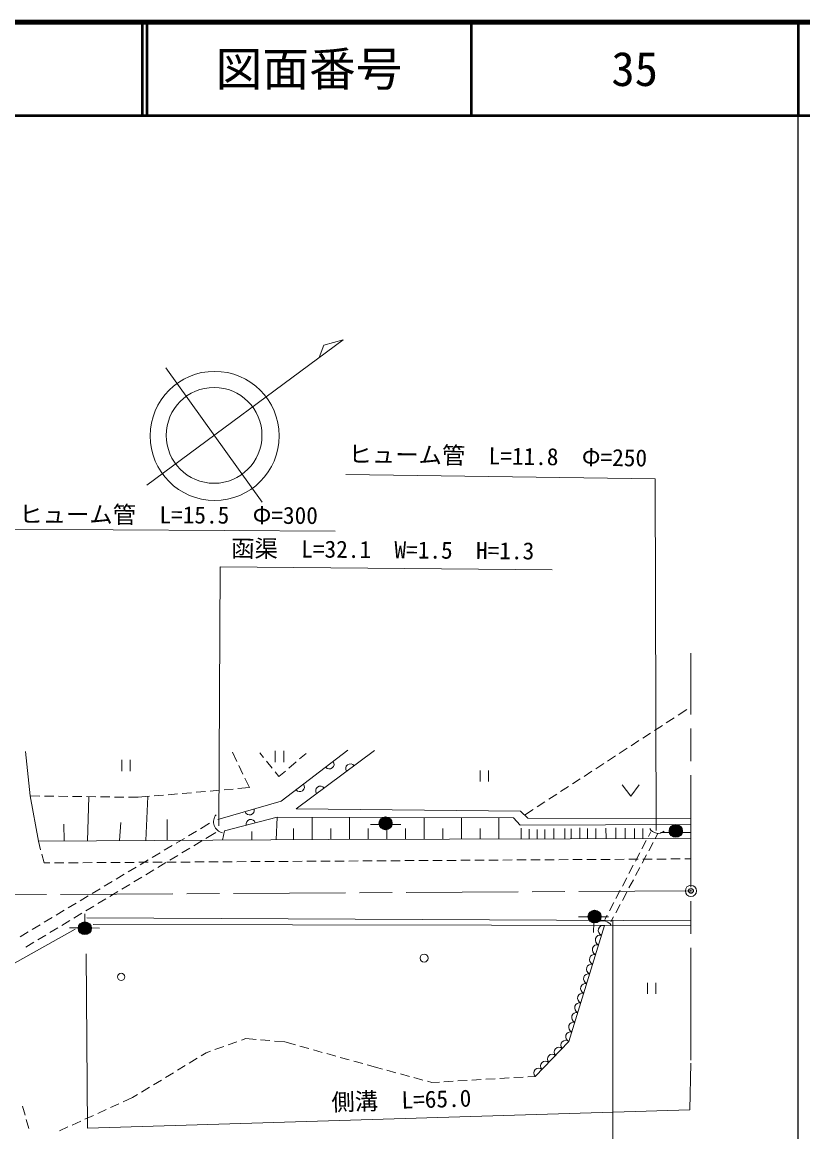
# Model space of a CAD drawing. Units: millimetres, scale not verified. Extents: x 40000 to 680000, y 20000 to 380000.
# Drawn here: x 495902 to 579500, y 261234 to 380000 of the extents above; entities that cross this region are included whole.
import ezdxf
from ezdxf.enums import TextEntityAlignment as Align

# ---------------------------------------------------------------- set-up
doc = ezdxf.new("R2010")
doc.units = ezdxf.units.MM
doc.header["$LTSCALE"] = 1000
doc.header["$PDMODE"] = 32
doc.header["$PDSIZE"] = 500
doc.linetypes.add('CHAIN', pattern=[18.5, 12, -1.5, 3.5, -1.5])
for name, color, linetype, lineweight in [('M-BGD', 7, 'Continuous', 13), ('M-BMK', 2, 'CHAIN', 13), ('M-BMK-SRVR', 3, 'Continuous', 13), ('M-STR-HTXT', 7, 'Continuous', 13), ('M-STR-STRC', 7, 'Continuous', 13), ('M-TTL', 2, 'Continuous', 140), ('M-TTL-BAND', 7, 'Continuous', 25), ('M-TTL-LINE', 7, 'Continuous', 50)]:
    doc.layers.add(name, color=color, linetype=linetype, lineweight=lineweight)
doc.layers.add('M-OTRS', color=6, linetype='Continuous')
doc.layers.add('M-TTL-TXT', color=7, linetype='Continuous')
doc.styles.add('ＭＳ ゴシック', font='')
doc.styles.get('ＭＳ ゴシック').set_extended_font_data('MS Gothic')

msp = doc.modelspace()

# ---------------------------------------------------------------- hatches: boundary and pattern name
at = {"layer": 'M-BGD'}
for points in [[(535502, 294186, 0.97359), (534146, 294353, 0.01338), (534142, 294316, 0.41421), (534757, 293571, 0.41421)], [(566581, 293380, 0.97359), (565226, 293546, 0.01338), (565221, 293510, 0.41421), (565836, 292765, 0.41421)], [(557879, 284206, 0.97359), (556524, 284372, 0.01338), (556519, 284336, 0.41421), (557134, 283591, 0.41421)], [(503291, 282956, 0.97359), (501936, 283123, 0.01338), (501932, 283087, 0.41421), (502546, 282342, 0.41421)]]:
    msp.add_hatch(color=256, dxfattribs=at).paths.add_polyline_path(points)

# ---------------------------------------------------------------- linework, layer by layer
for p, q in [((566134, 305828), (567070, 306438)), ((564877, 305009), (565715, 305555)), ((563620, 304191), (564458, 304737)), ((561106, 302554), (561944, 303099)), ((562363, 303372), (563201, 303918)), ((496265, 301935), (496770, 297182)), ((518898, 300877), (518422, 301875)), ((521344, 301804), (521740, 301309)), ((523006, 301995), (523006, 300795)), ((523906, 300795), (523906, 301995)), ((533640, 302039), (525236, 295810)), ((525608, 301141), (526305, 301734)), ((559849, 301735), (560687, 302281)), ((506566, 301036), (506566, 299836)), ((507466, 299836), (507466, 301036)), ((522053, 300918), (522678, 300138)), ((524466, 300169), (525227, 300817)), ((557335, 300098), (558173, 300644)), ((558592, 300916), (559430, 301462)), ((519543, 299523), (519113, 300426)), ((522991, 299748), (523388, 299253)), ((523388, 299253), (524085, 299845)), ((544935, 299920), (544935, 298720)), ((545835, 298720), (545835, 299920)), ((556078, 299279), (556916, 299825)), ((520234, 298073), (519758, 299072)), ((553564, 297642), (554402, 298188)), ((554821, 298461), (555659, 299006)), ((496770, 297182), (497798, 297169)), ((498298, 297163), (499297, 297150)), ((499797, 297143), (500797, 297131)), ((501297, 297124), (502297, 297111)), ((502797, 297105), (503797, 297092)), ((502890, 292378), (503037, 297102)), ((504297, 297086), (505297, 297073)), ((505797, 297066), (506797, 297054)), ((507297, 297047), (508324, 297034)), ((508324, 297034), (509547, 297141)), ((509157, 292411), (509348, 297123)), ((510045, 297184), (511041, 297271)), ((511540, 297315), (512536, 297402)), ((513034, 297445), (514030, 297532)), ((514528, 297575), (515524, 297662)), ((516022, 297706), (517019, 297793)), ((517517, 297836), (518513, 297923)), ((519011, 297967), (520234, 298073)), ((552307, 296823), (553145, 297369)), ((549695, 295122), (550631, 295732)), ((551050, 296005), (551888, 296551)), ((511414, 292424), (511443, 294652)), ((523196, 294893), (517570, 293443)), ((523091, 292481), (523196, 294893)), ((526965, 292496), (526955, 294883)), ((530965, 292512), (530955, 294872)), ((534964, 292528), (534955, 294861)), ((538964, 292544), (538955, 294850)), ((542964, 292560), (542955, 294839)), ((546964, 292576), (546955, 294827)), ((500393, 292364), (500365, 294177)), ((506335, 292396), (506453, 294355)), ((513697, 292902), (514555, 293415)), ((514984, 293672), (515954, 294253)), ((517358, 292456), (517570, 293443)), ((520478, 292472), (520478, 293368)), ((524965, 292488), (524960, 293681)), ((528965, 292504), (528960, 293684)), ((532965, 292520), (532960, 293686)), ((533209, 294132), (534219, 294126)), ((535426, 294126), (536436, 294120)), ((536964, 292536), (536960, 293689)), ((540964, 292552), (540960, 293691)), ((544964, 292568), (544960, 293694)), ((549339, 292585), (549335, 293735)), ((550212, 292588), (550209, 293622)), ((551055, 292591), (551051, 293580)), ((551887, 292593), (551884, 293601)), ((552853, 292596), (552850, 293693)), ((554004, 292600), (554000, 293709)), ((554702, 292603), (554699, 293675)), ((555611, 292606), (555607, 293780)), ((556432, 292608), (556428, 293710)), ((557340, 292611), (557337, 293710)), ((558424, 292615), (558420, 293745)), ((559490, 292618), (559486, 293762)), ((560468, 292622), (560464, 293727)), ((561464, 292625), (561460, 293710)), ((562355, 292628), (562351, 293710)), ((497878, 291423), (497639, 292349)), ((512410, 292131), (513268, 292645)), ((515140, 292371), (514284, 291854)), ((516625, 293268), (515568, 292630)), ((562269, 291528), (562733, 292414)), ((562965, 292857), (563220, 293345)), ((563466, 292188), (562996, 291305)), ((563991, 293175), (563701, 292629)), ((564273, 293281), (565282, 293275)), ((566490, 293275), (567500, 293269)), ((509836, 290590), (510694, 291104)), ((511123, 291361), (511981, 291874)), ((513856, 291596), (513000, 291079)), ((561574, 290199), (562038, 291085)), ((498241, 290013), (498002, 290939)), ((498880, 290017), (498241, 290013)), ((500380, 290027), (499380, 290020)), ((501880, 290036), (500880, 290030)), ((503380, 290045), (502380, 290039)), ((504880, 290055), (503880, 290049)), ((506380, 290064), (505380, 290058)), ((507880, 290074), (506880, 290067)), ((509380, 290083), (508380, 290077)), ((508549, 289820), (509407, 290333)), ((510880, 290092), (509880, 290086)), ((511288, 290046), (510432, 289529)), ((512380, 290102), (511380, 290095)), ((512572, 290821), (511716, 290304)), ((513880, 290111), (512880, 290105)), ((515380, 290120), (514380, 290114)), ((516880, 290130), (515880, 290124)), ((518380, 290139), (517380, 290133)), ((519880, 290149), (518880, 290142)), ((521380, 290158), (520380, 290152)), ((522880, 290167), (521880, 290161)), ((524380, 290177), (523380, 290171)), ((525880, 290186), (524880, 290180)), ((527380, 290196), (526380, 290189)), ((528880, 290205), (527880, 290199)), ((530380, 290214), (529380, 290208)), ((531880, 290224), (530880, 290218)), ((533380, 290233), (532380, 290227)), ((534880, 290243), (533880, 290236)), ((536380, 290252), (535380, 290246)), ((537880, 290261), (536880, 290255)), ((539380, 290271), (538380, 290264)), ((540880, 290280), (539880, 290274)), ((542379, 290290), (541380, 290283)), ((543879, 290299), (542879, 290293)), ((545379, 290308), (544379, 290302)), ((546879, 290318), (545879, 290311)), ((548379, 290327), (547379, 290321)), ((549879, 290336), (548879, 290330)), ((551379, 290346), (550379, 290340)), ((552879, 290355), (551879, 290349)), ((554379, 290365), (553379, 290358)), ((555879, 290374), (554879, 290368)), ((557379, 290383), (556379, 290377)), ((558879, 290393), (557879, 290387)), ((560379, 290402), (559379, 290396)), ((561879, 290412), (560879, 290405)), ((562761, 290864), (562291, 289981)), ((563379, 290421), (562379, 290415)), ((564879, 290430), (563879, 290424)), ((566379, 290440), (565379, 290434)), ((567519, 290447), (566879, 290443)), ((505975, 288279), (506833, 288792)), ((507262, 289049), (508120, 289563)), ((510004, 289270), (509148, 288753)), ((560879, 288870), (561342, 289756)), ((562056, 289540), (561586, 288657)), ((504688, 287508), (505546, 288022)), ((507435, 287720), (506579, 287203)), ((508720, 288495), (507863, 287978)), ((560184, 287540), (560647, 288426)), ((561351, 288216), (560881, 287333)), ((502114, 285967), (502972, 286481)), ((503401, 286738), (504259, 287251)), ((506151, 286945), (505295, 286428)), ((559488, 286211), (559952, 287097)), ((560646, 286892), (560176, 286009)), ((500827, 285196), (501685, 285710)), ((503583, 285394), (502727, 284877)), ((504867, 286169), (504011, 285653)), ((558793, 284882), (559257, 285768)), ((559941, 285568), (559471, 284685)), ((498253, 283655), (499111, 284169)), ((499540, 284426), (500398, 284940)), ((502299, 284619), (501443, 284102)), ((502628, 283669), (502617, 284563)), ((567518, 283830), (502815, 284121)), ((555480, 284247), (556489, 284241)), ((557697, 284241), (558706, 284235)), ((558306, 283951), (558561, 284439)), ((559236, 284244), (558946, 283698)), ((496966, 282885), (497824, 283399)), ((499731, 283069), (498874, 282552)), ((501015, 283844), (500159, 283327)), ((500959, 283056), (501968, 283050)), ((503176, 283050), (504186, 283044)), ((503488, 283439), (567518, 283306)), ((557119, 283654), (557089, 282574)), ((495679, 282114), (496537, 282628)), ((497162, 281518), (496306, 281001)), ((498446, 282293), (497590, 281776)), ((562874, 277196), (562874, 275996)), ((563774, 275996), (563774, 277196)), ((517958, 270537), (518900, 270874)), ((519371, 271042), (519844, 271211)), ((519844, 271211), (520943, 271118)), ((521441, 271076), (522437, 270992)), ((522935, 270950), (524034, 270857)), ((524034, 270857), (525155, 270544)), ((515080, 269378), (515602, 269696)), ((515602, 269696), (516075, 269865)), ((516546, 270033), (517488, 270369)), ((525637, 270410), (526600, 270141)), ((527082, 270007), (528045, 269738)), ((528526, 269603), (529489, 269334)), ((513799, 268598), (514653, 269118)), ((529971, 269200), (530934, 268931)), ((531416, 268796), (532379, 268528)), ((511237, 267037), (512091, 267558)), ((512518, 267818), (513372, 268338)), ((532861, 268393), (533981, 268080)), ((533981, 268080), (534471, 267948)), ((534954, 267818), (535919, 267558)), ((536402, 267428), (537367, 267167)), ((509956, 266257), (510810, 266777)), ((537850, 267037), (538816, 266777)), ((539298, 266647), (539788, 266515)), ((539788, 266515), (540575, 266562)), ((541074, 266591), (542072, 266651)), ((542572, 266680), (543570, 266739)), ((544069, 266769), (545067, 266828)), ((545566, 266858), (546565, 266917)), ((547064, 266947), (548062, 267006)), ((548561, 267036), (549559, 267095)), ((550058, 267125), (550846, 267171)), ((506722, 264443), (507726, 264899)), ((507726, 264899), (508248, 265217)), ((508675, 265477), (509529, 265997)), ((495926, 263985), (496206, 263025)), ((505357, 263822), (506267, 264236)), ((496346, 262545), (496625, 261585)), ((502626, 262579), (503536, 262993)), ((503992, 263200), (504902, 263614)), ((499896, 261337), (500806, 261751)), ((501261, 261958), (502171, 262372))]:
    msp.add_line(p, q, dxfattribs=at)
for points in [[(516867, 294666), (523646, 296623), (530792, 302091)], [(496770, 297182), (497639, 292349), (528737, 292517), (567519, 292645)], [(525236, 295810), (549249, 295539), (550052, 294788), (567519, 294736)], [(567519, 294124), (549231, 294037), (548532, 294823), (523196, 294893)], [(501574, 282933), (491546, 277325), (491528, 276504), (493801, 271278)], [(558260, 283325), (554459, 270898), (550846, 267171)]]:
    msp.add_lwpolyline(points, dxfattribs=at)
at = {"layer": 'M-BGD', "lineweight": 25}
for centre in [(534822, 294251), (565901, 293445), (557199, 284271), (502611, 283021)]:
    msp.add_circle(centre, 683, dxfattribs=at)
at = {"layer": 'M-BGD'}
for centre, radius in [((538944, 279827), 436), ((506503, 277815), 385)]:
    msp.add_circle(centre, radius, dxfattribs=at)
for centre, radius, start, end in [((528807, 300572), 500, 217.42615, 37.42615), ((531045, 300115), 500, 36.54452, 216.54452), ((525631, 298141), 500, 217.42615, 37.42615), ((527831, 297734), 500, 36.54452, 216.54452), ((520257, 295644), 500, 196.1013, 16.1013), ((517603, 294420), 1204, 141.18823, 258.04218), ((520383, 294168), 500, 14.45415, 194.45415), ((564001, 294210), 1035, 209.72808, 310.12979), ((558143, 282795), 543, 77.55381, 248.42675), ((558071, 282721), 1098, 33.31071, 114.42722), ((557826, 281759), 543, 77.55381, 248.42675), ((557510, 280724), 543, 77.55381, 248.42675), ((556876, 278653), 543, 77.55381, 248.42675), ((557193, 279688), 543, 77.55381, 248.42675), ((556559, 277617), 543, 77.55381, 248.42675), ((556242, 276581), 543, 77.55381, 248.42675), ((555926, 275546), 543, 77.55381, 248.42675), ((555609, 274510), 543, 77.55381, 248.42675), ((555292, 273474), 543, 77.55381, 248.42675), ((554975, 272439), 543, 77.55381, 248.42675), ((554111, 270512), 519, 48.03003, 223.74451), ((554658, 271403), 543, 77.55381, 248.42675), ((553389, 269766), 519, 48.03003, 223.74451), ((551943, 268276), 519, 48.03003, 223.74451), ((552666, 269021), 519, 48.03003, 223.74451), ((551221, 267530), 519, 48.03003, 223.74451)]:
    msp.add_arc(centre, radius, start, end, dxfattribs=at)
at = {"layer": 'M-BMK'}
for p, q in [((567518, 268912), (567519, 312463)), ((567519, 287018), (468090, 286466))]:
    msp.add_line(p, q, dxfattribs=at)
at = {"layer": 'M-BMK-SRVR'}
msp.add_line((511287, 342997), (521602, 328642), dxfattribs=at)
msp.add_lwpolyline([(509237, 330463), (530266, 345997), (528216, 345432), (527700, 344101)], dxfattribs=at)
for centre, radius in [((516514, 335720), 6910), ((516455, 335779), 5128), ((567519, 287018), 600)]:
    msp.add_circle(centre, radius, dxfattribs=at)
at = {"layer": 'M-OTRS'}
msp.add_point((567519, 287018), dxfattribs=at)
at = {"layer": 'M-STR-HTXT'}
for p, q in [((560171, 298372), (561071, 297172)), ((561071, 297172), (561971, 298372))]:
    msp.add_line(p, q, dxfattribs=at)
for points in [[(530578, 331590), (563700, 331135), (563806, 293487)], [(493189, 302546), (493768, 325734), (529416, 325532)], [(516976, 293978), (517096, 321693), (552643, 321391)], [(502754, 280279), (502909, 261608), (567407, 263572), (567495, 268566)]]:
    msp.add_lwpolyline(points, dxfattribs=at)
at = {"layer": 'M-STR-STRC'}
msp.add_line((559142, 283863), (559142, 253861), dxfattribs=at)
at = {"layer": 'M-TTL'}
msp.add_line((680000, 380000), (40000, 380000), dxfattribs=at)
at = {"layer": 'M-TTL-BAND'}
msp.add_line((579000, 20000), (579000, 370000), dxfattribs=at)
at = {"layer": 'M-TTL-LINE'}
for p, q in [((508747, 380000), (508747, 370000)), ((509247, 380000), (509247, 370000)), ((543997, 380000), (543997, 370000)), ((579000, 380000), (579000, 370000)), ((40000, 370000), (680000, 370000))]:
    msp.add_line(p, q, dxfattribs=at)

# ---------------------------------------------------------------- texts
at = {"layer": 'M-STR-HTXT', "style": 'ＭＳ ゴシック'}
for s, rotation, p in [('ヒューム管\u3000L=11.8\u3000Φ=250', 359.214, (546819, 332110)), ('ヒューム管\u3000L=15.5\u3000Φ=300', 359.747, (511577, 325807)), ('函渠\u3000L=32.1\u3000W=1.5\u3000H=1.3', 359.512, (534500, 322081)), ('側溝\u3000L=65.0', 1.744, (536552, 263162))]:
    msp.add_text(s, height=1833, rotation=rotation, dxfattribs=at).set_placement(p, align=Align.BOTTOM_CENTER)
at = {"layer": 'M-TTL-TXT', "style": 'ＭＳ ゴシック'}
for s, p in [('図面番号', (526622, 375000)), ('35', (561497, 375000))]:
    msp.add_text(s, height=3666, dxfattribs=at).set_placement(p, align=Align.MIDDLE_CENTER)

doc.saveas('drawing.dxf')
